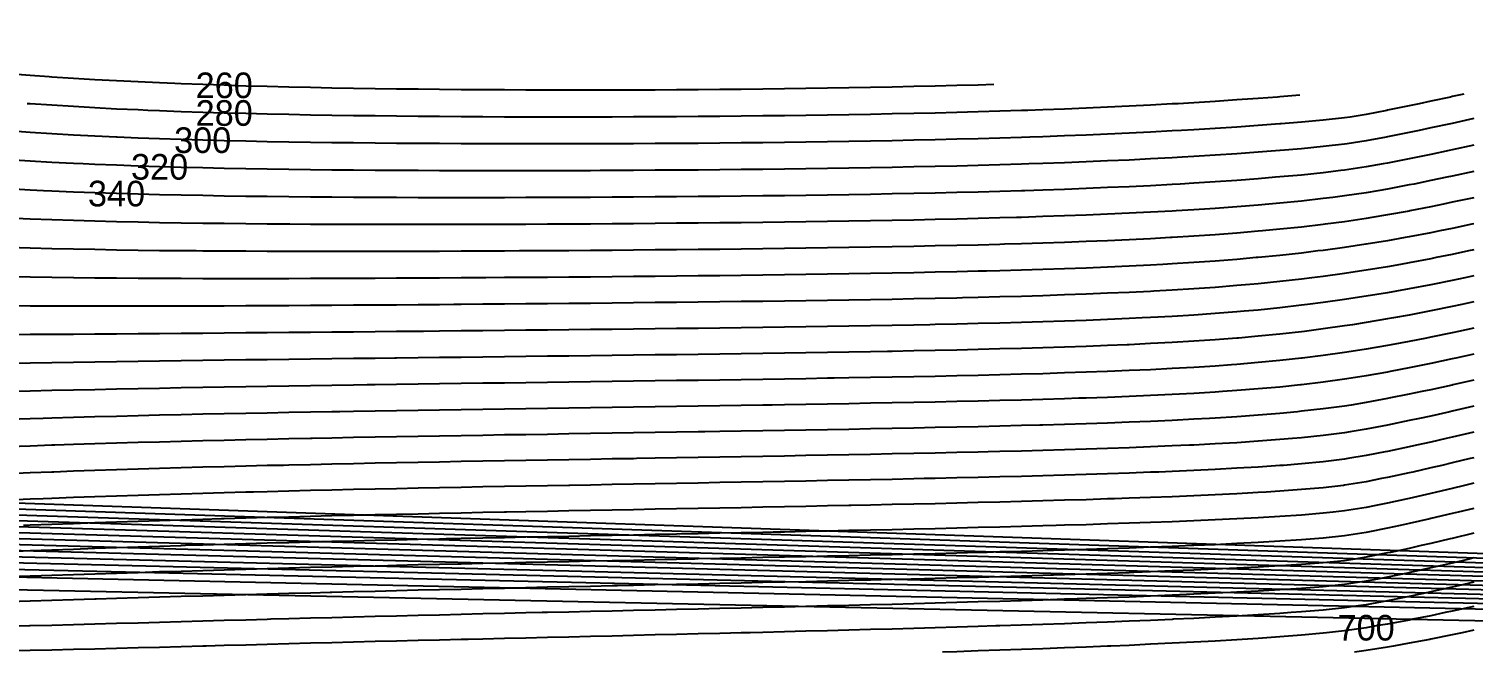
# Model space of a CAD drawing. Header units: metres. Extents: x 3386 to 5486, y 31 to 113.
# Drawn here: x 4724.9 to 4865.7, y 32.7 to 93.5 of the extents above; entities that cross this region are included whole.
import ezdxf
from ezdxf.enums import TextEntityAlignment as Align

# ---------------------------------------------------------------- set-up
doc = ezdxf.new("R2010")
doc.units = ezdxf.units.M
for name, color, linetype in [('Vs_260', 7, 'Continuous'), ('Vs_280', 7, 'Continuous'), ('Vs_300', 7, 'Continuous'), ('Vs_320', 7, 'Continuous'), ('Vs_340', 7, 'Continuous'), ('Vs_360', 7, 'Continuous'), ('Vs_380', 7, 'Continuous'), ('Vs_400', 7, 'Continuous'), ('Vs_420', 7, 'Continuous'), ('Vs_440', 7, 'Continuous'), ('Vs_460', 7, 'Continuous'), ('Vs_480', 7, 'Continuous'), ('Vs_500', 7, 'Continuous'), ('Vs_520', 7, 'Continuous'), ('Vs_540', 7, 'Continuous'), ('Vs_560', 7, 'Continuous'), ('Vs_580', 7, 'Continuous'), ('Vs_600', 7, 'Continuous'), ('Vs_620', 7, 'Continuous'), ('Vs_640', 7, 'Continuous'), ('Vs_660', 7, 'Continuous'), ('Vs_680', 7, 'Continuous'), ('Vs_700', 7, 'Continuous'), ('Vs_720', 7, 'Continuous'), ('Vs_740', 7, 'Continuous'), ('Vs_760', 7, 'Continuous'), ('Vs_780', 7, 'Continuous'), ('Vs_800', 7, 'Continuous'), ('Vs_820', 7, 'Continuous'), ('Vs_840', 7, 'Continuous'), ('Vs_860', 7, 'Continuous'), ('Vs_880', 7, 'Continuous'), ('Vs_900', 7, 'Continuous'), ('Vs_920', 7, 'Continuous'), ('Vs_940', 7, 'Continuous'), ('Vs_960', 7, 'Continuous')]:
    doc.layers.add(name, color=color, linetype=linetype)

msp = doc.modelspace()

# ---------------------------------------------------------------- linework, layer by layer
at = {"layer": 'Vs_260'}
msp.add_lwpolyline([(4818.95, 88.09), (4817.45, 88.04), (4815.35, 87.98), (4813.25, 87.93), (4811.15, 87.88), (4809.05, 87.83), (4806.94, 87.79), (4804.84, 87.75), (4802.74, 87.72), (4800.64, 87.69), (4798.54, 87.66), (4796.44, 87.64), (4794.34, 87.61), (4792.24, 87.59), (4790.14, 87.58), (4788.03, 87.56), (4785.93, 87.55), (4783.83, 87.55), (4781.73, 87.54), (4779.63, 87.54), (4777.53, 87.54), (4775.43, 87.54), (4773.33, 87.55), (4771.23, 87.56), (4769.12, 87.57), (4767.02, 87.58), (4764.92, 87.6), (4762.82, 87.62), (4760.72, 87.65), (4758.62, 87.67), (4756.52, 87.71), (4754.42, 87.74), (4752.32, 87.79), (4750.21, 87.83), (4748.11, 87.89), (4746.01, 87.94), (4743.91, 88.01), (4741.81, 88.08), (4739.71, 88.16), (4739.1, 88.18), (4737.61, 88.24), (4735.51, 88.34), (4733.41, 88.44), (4731.3, 88.55), (4729.2, 88.68), (4727.1, 88.82), (4726.83, 88.83), (4725, 88.96), (4722.9, 89.12)], dxfattribs=at)
at = {"layer": 'Vs_280'}
msp.add_lwpolyline([(4848.81, 87.06), (4846.87, 86.89), (4846.62, 86.87), (4844.76, 86.73), (4842.66, 86.58), (4840.56, 86.44), (4838.46, 86.31), (4836.93, 86.22), (4836.36, 86.19), (4834.26, 86.07), (4832.16, 85.97), (4830.06, 85.87), (4827.96, 85.78), (4825.85, 85.7), (4823.75, 85.62), (4822.29, 85.57), (4821.65, 85.55), (4819.55, 85.48), (4817.45, 85.42), (4815.35, 85.36), (4813.25, 85.31), (4811.15, 85.26), (4809.05, 85.22), (4806.94, 85.17), (4804.84, 85.14), (4802.74, 85.1), (4800.64, 85.07), (4798.54, 85.05), (4796.44, 85.02), (4794.34, 85), (4792.24, 84.98), (4790.14, 84.96), (4788.03, 84.95), (4785.93, 84.94), (4783.83, 84.93), (4781.73, 84.92), (4779.75, 84.91), (4779.63, 84.91), (4777.53, 84.91), (4775.43, 84.91), (4774.13, 84.91), (4773.33, 84.92), (4771.23, 84.92), (4769.12, 84.93), (4767.02, 84.94), (4764.92, 84.96), (4762.82, 84.97), (4760.72, 84.99), (4758.62, 85.02), (4756.52, 85.04), (4754.42, 85.08), (4752.32, 85.11), (4750.21, 85.15), (4748.11, 85.2), (4746.01, 85.25), (4743.91, 85.31), (4741.81, 85.37), (4739.71, 85.44), (4737.61, 85.52), (4736.45, 85.57), (4735.51, 85.61), (4733.41, 85.7), (4731.3, 85.81), (4729.2, 85.93), (4727.1, 86.06), (4725, 86.2), (4724.69, 86.22)], dxfattribs=at)
at = {"layer": 'Vs_300'}
msp.add_lwpolyline([(4864.8, 87.16), (4863.67, 86.91), (4863.51, 86.87), (4861.57, 86.46), (4860.45, 86.22), (4859.47, 86.01), (4857.37, 85.58), (4857.3, 85.57), (4855.27, 85.17), (4853.7, 84.91), (4853.17, 84.83), (4851.07, 84.61), (4848.97, 84.42), (4847, 84.26), (4846.87, 84.25), (4844.76, 84.09), (4842.66, 83.94), (4840.56, 83.81), (4838.46, 83.68), (4837.27, 83.61), (4836.36, 83.56), (4834.26, 83.44), (4832.16, 83.34), (4830.06, 83.24), (4827.96, 83.16), (4825.85, 83.07), (4823.75, 83), (4822.48, 82.95), (4821.65, 82.93), (4819.55, 82.86), (4817.45, 82.8), (4815.35, 82.75), (4813.25, 82.7), (4811.15, 82.65), (4809.05, 82.61), (4806.94, 82.57), (4804.84, 82.53), (4802.74, 82.5), (4800.64, 82.46), (4798.54, 82.44), (4796.44, 82.41), (4794.34, 82.39), (4792.24, 82.37), (4790.14, 82.35), (4788.03, 82.34), (4785.93, 82.32), (4783.83, 82.31), (4781.73, 82.3), (4781.3, 82.3), (4779.63, 82.3), (4777.53, 82.29), (4775.43, 82.29), (4773.33, 82.29), (4771.23, 82.29), (4769.12, 82.3), (4767.97, 82.3), (4767.02, 82.3), (4764.92, 82.32), (4762.82, 82.33), (4760.72, 82.34), (4758.62, 82.36), (4756.52, 82.39), (4754.42, 82.41), (4752.32, 82.44), (4750.21, 82.48), (4748.11, 82.51), (4746.01, 82.56), (4743.91, 82.61), (4741.81, 82.66), (4739.71, 82.72), (4737.61, 82.79), (4735.51, 82.87), (4733.48, 82.95), (4733.41, 82.96), (4731.3, 83.05), (4729.2, 83.16), (4727.1, 83.28), (4725, 83.41), (4722.9, 83.56)], dxfattribs=at)
at = {"layer": 'Vs_320'}
msp.add_lwpolyline([(4865.78, 84.76), (4863.67, 84.3), (4863.5, 84.26), (4861.57, 83.85), (4860.45, 83.61), (4859.47, 83.4), (4857.37, 82.98), (4857.24, 82.95), (4855.27, 82.59), (4853.43, 82.3), (4853.17, 82.26), (4851.07, 82.03), (4848.97, 81.83), (4846.89, 81.65), (4846.87, 81.65), (4844.76, 81.48), (4842.66, 81.33), (4840.56, 81.19), (4838.46, 81.06), (4837.33, 80.99), (4836.36, 80.94), (4834.26, 80.83), (4832.16, 80.72), (4830.06, 80.63), (4827.96, 80.54), (4825.85, 80.46), (4823.75, 80.39), (4822.39, 80.34), (4821.65, 80.32), (4819.55, 80.25), (4817.45, 80.2), (4815.35, 80.14), (4813.25, 80.09), (4811.15, 80.05), (4809.05, 80), (4806.94, 79.96), (4804.84, 79.93), (4802.74, 79.89), (4800.64, 79.86), (4798.54, 79.84), (4796.44, 79.81), (4794.34, 79.79), (4792.24, 79.77), (4790.14, 79.75), (4788.03, 79.73), (4785.93, 79.72), (4783.83, 79.7), (4781.73, 79.69), (4780.56, 79.69), (4779.63, 79.68), (4777.53, 79.68), (4775.43, 79.67), (4773.33, 79.67), (4771.23, 79.67), (4769.12, 79.67), (4767.02, 79.67), (4764.92, 79.68), (4762.83, 79.69), (4762.82, 79.69), (4760.72, 79.7), (4758.62, 79.71), (4756.52, 79.73), (4754.42, 79.75), (4752.32, 79.77), (4750.21, 79.8), (4748.11, 79.83), (4746.01, 79.87), (4743.91, 79.91), (4741.81, 79.95), (4739.71, 80.01), (4737.61, 80.06), (4735.51, 80.13), (4733.41, 80.21), (4731.3, 80.29), (4730.15, 80.34), (4729.2, 80.38), (4727.1, 80.49), (4725, 80.61), (4722.9, 80.74)], dxfattribs=at)
at = {"layer": 'Vs_340'}
msp.add_lwpolyline([(4865.78, 82.18), (4863.67, 81.71), (4863.37, 81.65), (4861.57, 81.26), (4860.27, 80.99), (4859.47, 80.83), (4857.37, 80.42), (4856.92, 80.34), (4855.27, 80.05), (4853.17, 79.73), (4852.79, 79.69), (4851.07, 79.48), (4848.97, 79.26), (4846.87, 79.07), (4846.42, 79.04), (4844.76, 78.9), (4842.66, 78.74), (4840.56, 78.59), (4838.46, 78.46), (4837.14, 78.38), (4836.36, 78.34), (4834.26, 78.22), (4832.16, 78.12), (4830.06, 78.03), (4827.96, 77.94), (4825.85, 77.86), (4823.75, 77.79), (4821.98, 77.73), (4821.65, 77.72), (4819.55, 77.66), (4817.45, 77.6), (4815.35, 77.55), (4813.25, 77.5), (4811.15, 77.45), (4809.05, 77.41), (4806.94, 77.37), (4804.84, 77.34), (4802.74, 77.3), (4800.64, 77.27), (4798.54, 77.24), (4796.44, 77.22), (4794.34, 77.19), (4792.24, 77.17), (4790.14, 77.15), (4788.03, 77.13), (4785.93, 77.12), (4783.83, 77.1), (4781.73, 77.09), (4779.63, 77.08), (4778.63, 77.08), (4777.53, 77.07), (4775.43, 77.06), (4773.33, 77.06), (4771.23, 77.05), (4769.12, 77.05), (4767.02, 77.05), (4764.92, 77.05), (4762.82, 77.05), (4760.72, 77.06), (4758.62, 77.07), (4757.31, 77.08), (4756.52, 77.08), (4754.42, 77.09), (4752.32, 77.11), (4750.21, 77.13), (4748.11, 77.15), (4746.01, 77.18), (4743.91, 77.21), (4741.81, 77.25), (4739.71, 77.29), (4737.61, 77.33), (4735.51, 77.39), (4733.41, 77.45), (4731.3, 77.52), (4729.2, 77.6), (4727.1, 77.69), (4726.3, 77.73), (4725, 77.79), (4722.9, 77.91)], dxfattribs=at)
at = {"layer": 'Vs_360'}
msp.add_lwpolyline([(4865.78, 79.61), (4863.67, 79.15), (4863.14, 79.04), (4861.57, 78.71), (4859.96, 78.38), (4859.47, 78.29), (4857.37, 77.89), (4856.41, 77.73), (4855.27, 77.53), (4853.17, 77.22), (4852.01, 77.08), (4851.07, 76.96), (4848.97, 76.72), (4846.87, 76.52), (4845.8, 76.42), (4844.76, 76.33), (4842.66, 76.16), (4840.56, 76.01), (4838.46, 75.87), (4836.74, 75.77), (4836.36, 75.75), (4834.26, 75.63), (4832.16, 75.53), (4830.06, 75.43), (4827.96, 75.35), (4825.85, 75.27), (4823.75, 75.2), (4821.65, 75.13), (4821.19, 75.12), (4819.55, 75.07), (4817.45, 75.01), (4815.35, 74.96), (4813.25, 74.91), (4811.15, 74.87), (4809.05, 74.83), (4806.94, 74.79), (4804.84, 74.75), (4802.74, 74.72), (4800.64, 74.69), (4798.54, 74.66), (4796.44, 74.63), (4794.34, 74.61), (4792.24, 74.59), (4790.14, 74.57), (4788.03, 74.55), (4785.93, 74.53), (4783.83, 74.51), (4781.73, 74.5), (4779.63, 74.48), (4777.53, 74.47), (4775.9, 74.46), (4775.43, 74.46), (4773.33, 74.45), (4771.23, 74.44), (4769.12, 74.44), (4767.02, 74.43), (4764.92, 74.43), (4762.82, 74.43), (4760.72, 74.43), (4758.62, 74.43), (4756.52, 74.44), (4754.42, 74.44), (4752.32, 74.45), (4750.31, 74.46), (4750.21, 74.46), (4748.11, 74.48), (4746.01, 74.5), (4743.91, 74.52), (4741.81, 74.54), (4739.71, 74.57), (4737.61, 74.61), (4735.51, 74.65), (4733.41, 74.69), (4731.3, 74.75), (4729.2, 74.81), (4727.1, 74.88), (4725, 74.96), (4722.9, 75.06)], dxfattribs=at)
at = {"layer": 'Vs_380'}
msp.add_lwpolyline([(4865.78, 77.05), (4863.67, 76.6), (4862.83, 76.42), (4861.57, 76.16), (4859.55, 75.77), (4859.47, 75.75), (4857.37, 75.37), (4855.83, 75.12), (4855.27, 75.02), (4853.17, 74.71), (4851.28, 74.46), (4851.07, 74.43), (4848.97, 74.19), (4846.87, 73.97), (4845.17, 73.81), (4844.76, 73.77), (4842.66, 73.59), (4840.56, 73.44), (4838.46, 73.29), (4836.36, 73.17), (4836.18, 73.16), (4834.26, 73.05), (4832.16, 72.95), (4830.06, 72.85), (4827.96, 72.77), (4825.85, 72.69), (4823.75, 72.62), (4821.65, 72.55), (4819.99, 72.5), (4819.55, 72.49), (4817.45, 72.43), (4815.35, 72.38), (4813.25, 72.34), (4811.15, 72.29), (4809.05, 72.25), (4806.94, 72.21), (4804.84, 72.18), (4802.74, 72.15), (4800.64, 72.11), (4798.54, 72.09), (4796.44, 72.06), (4794.34, 72.03), (4792.24, 72.01), (4790.14, 71.99), (4788.03, 71.96), (4785.93, 71.95), (4783.83, 71.93), (4781.73, 71.91), (4779.63, 71.89), (4777.53, 71.88), (4775.43, 71.87), (4773.33, 71.85), (4772.71, 71.85), (4771.23, 71.84), (4769.12, 71.83), (4767.02, 71.82), (4764.92, 71.81), (4762.82, 71.81), (4760.72, 71.8), (4758.62, 71.8), (4756.52, 71.8), (4754.42, 71.8), (4752.32, 71.8), (4750.21, 71.8), (4748.11, 71.81), (4746.01, 71.82), (4743.91, 71.83), (4741.81, 71.84), (4741.18, 71.85), (4739.71, 71.86), (4737.61, 71.88), (4735.51, 71.91), (4733.41, 71.94), (4731.3, 71.98), (4729.2, 72.02), (4727.1, 72.07), (4725, 72.13), (4722.9, 72.2)], dxfattribs=at)
at = {"layer": 'Vs_400'}
msp.add_lwpolyline([(4865.78, 74.5), (4865.58, 74.46), (4863.67, 74.05), (4862.47, 73.81), (4861.57, 73.63), (4859.47, 73.22), (4859.09, 73.16), (4857.37, 72.85), (4855.27, 72.51), (4855.24, 72.5), (4853.17, 72.2), (4851.07, 71.91), (4850.57, 71.85), (4848.97, 71.65), (4846.87, 71.42), (4844.76, 71.21), (4844.55, 71.2), (4842.66, 71.03), (4840.56, 70.87), (4838.46, 70.72), (4836.36, 70.59), (4835.44, 70.54), (4834.26, 70.48), (4832.16, 70.37), (4830.06, 70.28), (4827.96, 70.19), (4825.85, 70.12), (4823.75, 70.05), (4821.65, 69.98), (4819.55, 69.92), (4818.26, 69.89), (4817.45, 69.87), (4815.35, 69.82), (4813.25, 69.77), (4811.15, 69.73), (4809.05, 69.69), (4806.94, 69.65), (4804.84, 69.61), (4802.74, 69.58), (4800.64, 69.55), (4798.54, 69.52), (4796.44, 69.49), (4794.34, 69.47), (4792.24, 69.44), (4790.14, 69.42), (4788.03, 69.39), (4785.93, 69.37), (4783.83, 69.35), (4781.73, 69.33), (4779.63, 69.31), (4777.53, 69.3), (4775.43, 69.28), (4773.33, 69.26), (4771.23, 69.25), (4769.44, 69.24), (4769.12, 69.23), (4767.02, 69.22), (4764.92, 69.21), (4762.82, 69.2), (4760.72, 69.19), (4758.62, 69.18), (4756.52, 69.17), (4754.42, 69.16), (4752.32, 69.16), (4750.21, 69.15), (4748.11, 69.15), (4746.01, 69.15), (4743.91, 69.15), (4741.81, 69.15), (4739.71, 69.16), (4737.61, 69.17), (4735.51, 69.18), (4733.41, 69.19), (4731.3, 69.21), (4729.23, 69.24), (4729.2, 69.24), (4727.1, 69.27), (4725, 69.3), (4722.9, 69.34)], dxfattribs=at)
at = {"layer": 'Vs_420'}
msp.add_lwpolyline([(4865.78, 71.96), (4865.25, 71.85), (4863.67, 71.51), (4862.1, 71.2), (4861.57, 71.09), (4859.47, 70.69), (4858.63, 70.54), (4857.37, 70.32), (4855.27, 69.98), (4854.64, 69.89), (4853.17, 69.67), (4851.07, 69.37), (4849.98, 69.24), (4848.97, 69.11), (4846.87, 68.87), (4844.76, 68.66), (4843.93, 68.58), (4842.66, 68.47), (4840.56, 68.3), (4838.46, 68.16), (4836.36, 68.03), (4834.56, 67.93), (4834.26, 67.91), (4832.16, 67.81), (4830.06, 67.72), (4827.96, 67.63), (4825.85, 67.56), (4823.75, 67.49), (4821.65, 67.42), (4819.55, 67.37), (4817.45, 67.31), (4815.9, 67.28), (4815.35, 67.26), (4813.25, 67.22), (4811.15, 67.17), (4809.05, 67.13), (4806.94, 67.1), (4804.84, 67.06), (4802.74, 67.03), (4800.64, 66.99), (4798.54, 66.96), (4796.44, 66.93), (4794.34, 66.91), (4792.24, 66.88), (4790.14, 66.86), (4788.03, 66.83), (4785.93, 66.81), (4783.83, 66.78), (4781.73, 66.76), (4779.63, 66.74), (4777.53, 66.72), (4775.43, 66.7), (4773.33, 66.68), (4771.23, 66.66), (4769.12, 66.65), (4767.02, 66.63), (4766.3, 66.62), (4764.92, 66.61), (4762.82, 66.6), (4760.72, 66.58), (4758.62, 66.57), (4756.52, 66.55), (4754.42, 66.54), (4752.32, 66.53), (4750.21, 66.51), (4748.11, 66.5), (4746.01, 66.49), (4743.91, 66.48), (4741.81, 66.48), (4739.71, 66.47), (4737.61, 66.46), (4735.51, 66.46), (4733.41, 66.46), (4731.3, 66.46), (4729.2, 66.46), (4727.1, 66.47), (4725, 66.48), (4722.9, 66.5)], dxfattribs=at)
at = {"layer": 'Vs_440'}
msp.add_lwpolyline([(4865.78, 69.42), (4864.91, 69.24), (4863.67, 68.97), (4861.74, 68.58), (4861.57, 68.55), (4859.47, 68.15), (4858.22, 67.93), (4857.37, 67.78), (4855.27, 67.44), (4854.19, 67.28), (4853.17, 67.12), (4851.07, 66.82), (4849.55, 66.62), (4848.97, 66.55), (4846.87, 66.31), (4844.76, 66.09), (4843.37, 65.97), (4842.66, 65.91), (4840.56, 65.74), (4838.46, 65.6), (4836.36, 65.47), (4834.26, 65.36), (4833.42, 65.32), (4832.16, 65.26), (4830.06, 65.16), (4827.96, 65.08), (4825.85, 65.01), (4823.75, 64.94), (4821.65, 64.88), (4819.55, 64.82), (4817.45, 64.77), (4815.35, 64.72), (4813.25, 64.67), (4812.73, 64.66), (4811.15, 64.63), (4809.05, 64.59), (4806.94, 64.55), (4804.84, 64.52), (4802.74, 64.48), (4800.64, 64.45), (4798.54, 64.42), (4796.44, 64.39), (4794.34, 64.36), (4792.24, 64.33), (4790.14, 64.3), (4788.03, 64.28), (4785.93, 64.25), (4783.83, 64.23), (4781.73, 64.2), (4779.63, 64.18), (4777.53, 64.16), (4775.43, 64.13), (4773.33, 64.11), (4771.23, 64.09), (4769.12, 64.07), (4767.02, 64.05), (4764.92, 64.03), (4763.35, 64.01), (4762.82, 64), (4760.72, 63.98), (4758.62, 63.96), (4756.52, 63.94), (4754.42, 63.92), (4752.32, 63.9), (4750.21, 63.89), (4748.11, 63.87), (4746.01, 63.85), (4743.91, 63.83), (4741.81, 63.81), (4739.71, 63.79), (4737.61, 63.78), (4735.51, 63.76), (4733.41, 63.74), (4731.3, 63.73), (4729.2, 63.71), (4727.1, 63.7), (4725, 63.69), (4722.9, 63.68)], dxfattribs=at)
at = {"layer": 'Vs_460'}
msp.add_lwpolyline([(4865.78, 66.88), (4864.59, 66.62), (4863.67, 66.43), (4861.57, 66), (4861.43, 65.97), (4859.47, 65.59), (4857.93, 65.32), (4857.37, 65.22), (4855.27, 64.87), (4853.93, 64.66), (4853.17, 64.55), (4851.07, 64.24), (4849.25, 64.01), (4848.97, 63.97), (4846.87, 63.73), (4844.76, 63.53), (4842.81, 63.36), (4842.66, 63.34), (4840.56, 63.18), (4838.46, 63.04), (4836.36, 62.92), (4834.26, 62.81), (4832.16, 62.71), (4831.98, 62.7), (4830.06, 62.62), (4827.96, 62.54), (4825.85, 62.47), (4823.75, 62.4), (4821.65, 62.34), (4819.55, 62.29), (4817.45, 62.24), (4815.35, 62.19), (4813.25, 62.14), (4811.15, 62.1), (4809.05, 62.06), (4808.59, 62.05), (4806.94, 62.02), (4804.84, 61.98), (4802.74, 61.95), (4800.64, 61.91), (4798.54, 61.88), (4796.44, 61.85), (4794.34, 61.82), (4792.24, 61.79), (4790.14, 61.76), (4788.03, 61.73), (4785.93, 61.71), (4783.83, 61.68), (4781.73, 61.65), (4779.63, 61.63), (4777.53, 61.6), (4775.43, 61.58), (4773.33, 61.55), (4771.23, 61.52), (4769.12, 61.5), (4767.02, 61.47), (4764.92, 61.45), (4762.82, 61.42), (4760.72, 61.4), (4760.56, 61.4), (4758.62, 61.37), (4756.52, 61.35), (4754.42, 61.32), (4752.32, 61.3), (4750.21, 61.27), (4748.11, 61.24), (4746.01, 61.22), (4743.91, 61.19), (4741.81, 61.16), (4739.71, 61.13), (4737.61, 61.1), (4735.51, 61.07), (4733.41, 61.04), (4731.3, 61.01), (4729.2, 60.98), (4727.1, 60.95), (4725, 60.92), (4722.9, 60.88)], dxfattribs=at)
at = {"layer": 'Vs_480'}
msp.add_lwpolyline([(4865.78, 64.33), (4864.29, 64.01), (4863.67, 63.88), (4861.57, 63.44), (4861.16, 63.36), (4859.47, 63.02), (4857.73, 62.7), (4857.37, 62.64), (4855.27, 62.28), (4853.82, 62.05), (4853.17, 61.95), (4851.07, 61.65), (4849.05, 61.4), (4848.97, 61.39), (4846.87, 61.16), (4844.76, 60.96), (4842.66, 60.78), (4842.13, 60.74), (4840.56, 60.63), (4838.46, 60.5), (4836.36, 60.38), (4834.26, 60.27), (4832.16, 60.18), (4830.06, 60.09), (4830.01, 60.09), (4827.96, 60.02), (4825.85, 59.95), (4823.75, 59.88), (4821.65, 59.82), (4819.55, 59.77), (4817.45, 59.72), (4815.35, 59.67), (4813.25, 59.62), (4811.15, 59.58), (4809.05, 59.54), (4806.94, 59.5), (4804.84, 59.46), (4803.41, 59.44), (4802.74, 59.43), (4800.64, 59.39), (4798.54, 59.36), (4796.44, 59.32), (4794.34, 59.29), (4792.24, 59.26), (4790.14, 59.23), (4788.03, 59.2), (4785.93, 59.17), (4783.83, 59.14), (4781.73, 59.11), (4779.63, 59.09), (4777.53, 59.06), (4775.43, 59.03), (4773.33, 59), (4771.23, 58.97), (4769.12, 58.94), (4767.02, 58.91), (4764.92, 58.88), (4762.82, 58.85), (4760.72, 58.83), (4758.62, 58.8), (4757.86, 58.78), (4756.52, 58.76), (4754.42, 58.73), (4752.32, 58.7), (4750.21, 58.67), (4748.11, 58.64), (4746.01, 58.6), (4743.91, 58.57), (4741.81, 58.53), (4739.71, 58.49), (4737.61, 58.45), (4735.51, 58.41), (4733.41, 58.37), (4731.3, 58.32), (4729.2, 58.28), (4727.1, 58.23), (4725, 58.18), (4723.11, 58.13)], dxfattribs=at)
at = {"layer": 'Vs_500'}
msp.add_lwpolyline([(4865.78, 61.79), (4864.01, 61.4), (4863.67, 61.32), (4861.57, 60.87), (4860.93, 60.74), (4859.47, 60.45), (4857.61, 60.09), (4857.37, 60.04), (4855.27, 59.67), (4853.81, 59.44), (4853.17, 59.33), (4851.07, 59.05), (4848.97, 58.79), (4848.86, 58.78), (4846.87, 58.58), (4844.76, 58.39), (4842.66, 58.23), (4841.26, 58.13), (4840.56, 58.08), (4838.46, 57.96), (4836.36, 57.85), (4834.26, 57.75), (4832.16, 57.66), (4830.06, 57.57), (4827.96, 57.5), (4827.24, 57.48), (4825.85, 57.43), (4823.75, 57.37), (4821.65, 57.31), (4819.55, 57.26), (4817.45, 57.21), (4815.35, 57.16), (4813.25, 57.11), (4811.15, 57.07), (4809.05, 57.03), (4806.94, 56.99), (4804.84, 56.95), (4802.74, 56.91), (4800.64, 56.88), (4798.54, 56.84), (4797.36, 56.82), (4796.44, 56.81), (4794.34, 56.78), (4792.24, 56.74), (4790.14, 56.71), (4788.03, 56.68), (4785.93, 56.65), (4783.83, 56.62), (4781.73, 56.58), (4779.63, 56.55), (4777.53, 56.52), (4775.43, 56.49), (4773.33, 56.46), (4771.23, 56.43), (4769.12, 56.4), (4767.02, 56.36), (4764.92, 56.33), (4762.82, 56.3), (4760.72, 56.26), (4758.62, 56.23), (4756.52, 56.19), (4755.18, 56.17), (4754.42, 56.16), (4752.32, 56.12), (4750.21, 56.08), (4748.11, 56.04), (4746.01, 56), (4743.91, 55.96), (4741.81, 55.92), (4739.71, 55.87), (4737.61, 55.82), (4735.51, 55.77), (4733.41, 55.72), (4731.3, 55.66), (4729.2, 55.6), (4727.1, 55.54), (4726.26, 55.52), (4725, 55.48), (4722.9, 55.41)], dxfattribs=at)
at = {"layer": 'Vs_520'}
msp.add_lwpolyline([(4865.78, 59.25), (4863.73, 58.78), (4863.67, 58.77), (4861.57, 58.31), (4860.72, 58.13), (4859.47, 57.87), (4857.5, 57.48), (4857.37, 57.45), (4855.27, 57.06), (4853.8, 56.82), (4853.17, 56.72), (4851.07, 56.44), (4848.97, 56.21), (4848.59, 56.17), (4846.87, 56.01), (4844.76, 55.83), (4842.66, 55.68), (4840.56, 55.55), (4840, 55.52), (4838.46, 55.43), (4836.36, 55.33), (4834.26, 55.23), (4832.16, 55.15), (4830.06, 55.07), (4827.96, 55), (4825.85, 54.93), (4823.75, 54.87), (4823.46, 54.86), (4821.65, 54.82), (4819.55, 54.76), (4817.45, 54.71), (4815.35, 54.66), (4813.25, 54.62), (4811.15, 54.57), (4809.05, 54.53), (4806.94, 54.49), (4804.84, 54.45), (4802.74, 54.41), (4800.64, 54.38), (4798.54, 54.34), (4796.44, 54.3), (4794.34, 54.27), (4792.24, 54.23), (4790.79, 54.21), (4790.14, 54.2), (4788.03, 54.17), (4785.93, 54.13), (4783.83, 54.1), (4781.73, 54.07), (4779.63, 54.03), (4777.53, 54), (4775.43, 53.96), (4773.33, 53.93), (4771.23, 53.9), (4769.12, 53.86), (4767.02, 53.83), (4764.92, 53.79), (4762.82, 53.75), (4760.72, 53.71), (4758.62, 53.68), (4756.52, 53.64), (4754.42, 53.6), (4752.48, 53.56), (4752.32, 53.55), (4750.21, 53.51), (4748.11, 53.47), (4746.01, 53.42), (4743.91, 53.37), (4741.81, 53.32), (4739.71, 53.27), (4737.61, 53.21), (4735.51, 53.16), (4733.41, 53.1), (4731.3, 53.03), (4729.2, 52.97), (4727.38, 52.9), (4727.1, 52.9), (4725, 52.82), (4722.9, 52.74)], dxfattribs=at)
at = {"layer": 'Vs_540'}
msp.add_lwpolyline([(4865.78, 56.71), (4863.67, 56.23), (4863.43, 56.17), (4861.57, 55.75), (4860.49, 55.52), (4859.47, 55.3), (4857.37, 54.87), (4857.37, 54.86), (4855.27, 54.47), (4853.71, 54.21), (4853.17, 54.12), (4851.07, 53.85), (4848.97, 53.63), (4848.09, 53.56), (4846.87, 53.45), (4844.76, 53.29), (4842.66, 53.15), (4840.56, 53.03), (4838.46, 52.92), (4838.05, 52.9), (4836.36, 52.83), (4834.26, 52.74), (4832.16, 52.66), (4830.06, 52.58), (4827.96, 52.51), (4825.85, 52.45), (4823.75, 52.39), (4821.65, 52.33), (4819.55, 52.28), (4818.41, 52.25), (4817.45, 52.23), (4815.35, 52.18), (4813.25, 52.13), (4811.15, 52.09), (4809.05, 52.05), (4806.94, 52), (4804.84, 51.96), (4802.74, 51.92), (4800.64, 51.89), (4798.54, 51.85), (4796.44, 51.81), (4794.34, 51.77), (4792.24, 51.74), (4790.14, 51.7), (4788.03, 51.66), (4785.93, 51.63), (4784.11, 51.6), (4783.83, 51.59), (4781.73, 51.56), (4779.63, 51.52), (4777.53, 51.49), (4775.43, 51.45), (4773.33, 51.41), (4771.23, 51.38), (4769.12, 51.34), (4767.02, 51.3), (4764.92, 51.26), (4762.82, 51.22), (4760.72, 51.18), (4758.62, 51.14), (4756.52, 51.09), (4754.42, 51.05), (4752.32, 51), (4750.21, 50.96), (4749.69, 50.94), (4748.11, 50.91), (4746.01, 50.86), (4743.91, 50.8), (4741.81, 50.75), (4739.71, 50.69), (4737.61, 50.63), (4735.51, 50.57), (4733.41, 50.5), (4731.3, 50.43), (4729.2, 50.36), (4727.3, 50.29), (4727.1, 50.28), (4725, 50.2), (4722.9, 50.12)], dxfattribs=at)
at = {"layer": 'Vs_560'}
msp.add_lwpolyline([(4865.78, 54.19), (4863.67, 53.69), (4863.08, 53.56), (4861.57, 53.21), (4860.2, 52.9), (4859.47, 52.74), (4857.37, 52.3), (4857.13, 52.25), (4855.27, 51.89), (4853.49, 51.6), (4853.17, 51.55), (4851.07, 51.29), (4848.97, 51.09), (4847.21, 50.94), (4846.87, 50.92), (4844.76, 50.77), (4842.66, 50.65), (4840.56, 50.54), (4838.46, 50.43), (4836.36, 50.34), (4835.06, 50.29), (4834.26, 50.26), (4832.16, 50.18), (4830.06, 50.11), (4827.96, 50.04), (4825.85, 49.98), (4823.75, 49.92), (4821.65, 49.86), (4819.55, 49.81), (4817.45, 49.76), (4815.35, 49.71), (4813.25, 49.66), (4812.16, 49.64), (4811.15, 49.62), (4809.05, 49.57), (4806.94, 49.53), (4804.84, 49.49), (4802.74, 49.45), (4800.64, 49.41), (4798.54, 49.37), (4796.44, 49.33), (4794.34, 49.29), (4792.24, 49.25), (4790.14, 49.21), (4788.03, 49.17), (4785.93, 49.14), (4783.83, 49.1), (4781.73, 49.06), (4779.63, 49.02), (4777.62, 48.98), (4777.53, 48.98), (4775.43, 48.94), (4773.33, 48.91), (4771.23, 48.87), (4769.12, 48.83), (4767.02, 48.78), (4764.92, 48.74), (4762.82, 48.7), (4760.72, 48.66), (4758.62, 48.61), (4756.52, 48.57), (4754.42, 48.52), (4752.32, 48.47), (4750.21, 48.42), (4748.11, 48.37), (4746.76, 48.33), (4746.01, 48.31), (4743.91, 48.26), (4741.81, 48.2), (4739.71, 48.14), (4737.61, 48.07), (4735.51, 48.01), (4733.41, 47.94), (4731.3, 47.87), (4729.2, 47.79), (4727.1, 47.71), (4726.27, 47.68), (4725, 47.63), (4722.9, 47.54)], dxfattribs=at)
at = {"layer": 'Vs_580'}
msp.add_lwpolyline([(4865.78, 51.68), (4865.41, 51.6), (4863.67, 51.18), (4862.67, 50.94), (4861.57, 50.69), (4859.82, 50.29), (4859.47, 50.21), (4857.37, 49.76), (4856.76, 49.64), (4855.27, 49.34), (4853.17, 49), (4853.06, 48.98), (4851.07, 48.76), (4848.97, 48.57), (4846.87, 48.42), (4845.54, 48.33), (4844.76, 48.28), (4842.66, 48.17), (4840.56, 48.06), (4838.46, 47.97), (4836.36, 47.88), (4834.26, 47.8), (4832.16, 47.73), (4830.73, 47.68), (4830.06, 47.66), (4827.96, 47.59), (4825.85, 47.53), (4823.75, 47.47), (4821.65, 47.41), (4819.55, 47.35), (4817.45, 47.3), (4815.35, 47.25), (4813.25, 47.2), (4811.15, 47.16), (4809.05, 47.11), (4806.94, 47.06), (4805.04, 47.03), (4804.84, 47.02), (4802.74, 46.98), (4800.64, 46.94), (4798.54, 46.89), (4796.44, 46.85), (4794.34, 46.81), (4792.24, 46.77), (4790.14, 46.73), (4788.03, 46.69), (4785.93, 46.65), (4783.83, 46.61), (4781.73, 46.57), (4779.63, 46.53), (4777.53, 46.49), (4775.43, 46.45), (4773.33, 46.41), (4771.44, 46.37), (4771.23, 46.37), (4769.12, 46.33), (4767.02, 46.28), (4764.92, 46.24), (4762.82, 46.19), (4760.72, 46.15), (4758.62, 46.1), (4756.52, 46.05), (4754.42, 46), (4752.32, 45.95), (4750.21, 45.9), (4748.11, 45.84), (4746.01, 45.79), (4743.91, 45.73), (4743.61, 45.72), (4741.81, 45.67), (4739.71, 45.6), (4737.61, 45.54), (4735.51, 45.47), (4733.41, 45.4), (4731.3, 45.33), (4729.2, 45.25), (4727.1, 45.17), (4725, 45.09), (4724.32, 45.07)], dxfattribs=at)
at = {"layer": 'Vs_600'}
msp.add_lwpolyline([(4865.78, 49.2), (4864.88, 48.98), (4863.67, 48.69), (4862.15, 48.33), (4861.57, 48.2), (4859.47, 47.72), (4859.3, 47.68), (4857.37, 47.26), (4856.21, 47.03), (4855.27, 46.84), (4853.17, 46.49), (4852.05, 46.37), (4851.07, 46.27), (4848.97, 46.09), (4846.87, 45.95), (4844.76, 45.83), (4842.67, 45.72), (4842.66, 45.72), (4840.56, 45.62), (4838.46, 45.53), (4836.36, 45.44), (4834.26, 45.36), (4832.16, 45.29), (4830.06, 45.22), (4827.96, 45.15), (4825.85, 45.09), (4825.05, 45.07), (4823.75, 45.03), (4821.65, 44.97), (4819.55, 44.91), (4817.45, 44.86), (4815.35, 44.81), (4813.25, 44.76), (4811.15, 44.71), (4809.05, 44.66), (4806.94, 44.61), (4804.84, 44.57), (4802.74, 44.52), (4800.64, 44.48), (4798.54, 44.43), (4797.46, 44.41), (4796.44, 44.39), (4794.34, 44.35), (4792.24, 44.31), (4790.14, 44.26), (4788.03, 44.22), (4785.93, 44.18), (4783.83, 44.14), (4781.73, 44.1), (4779.63, 44.05), (4777.53, 44.01), (4775.43, 43.97), (4773.33, 43.93), (4771.23, 43.88), (4769.12, 43.84), (4767.02, 43.79), (4765.56, 43.76), (4764.92, 43.74), (4762.82, 43.7), (4760.72, 43.65), (4758.62, 43.6), (4756.52, 43.55), (4754.42, 43.5), (4752.32, 43.45), (4750.21, 43.39), (4748.11, 43.34), (4746.01, 43.28), (4743.91, 43.22), (4741.81, 43.16), (4740.14, 43.11), (4739.71, 43.09), (4737.61, 43.03), (4735.51, 42.96), (4733.41, 42.89), (4731.3, 42.82), (4729.2, 42.74), (4727.1, 42.67), (4725, 42.59), (4722.9, 42.51)], dxfattribs=at)
at = {"layer": 'Vs_620'}
msp.add_lwpolyline([(4865.78, 46.74), (4864.24, 46.37), (4863.67, 46.23), (4861.57, 45.74), (4861.49, 45.72), (4859.47, 45.26), (4858.59, 45.07), (4857.37, 44.8), (4855.43, 44.41), (4855.27, 44.38), (4853.17, 44.05), (4851.07, 43.82), (4850.23, 43.76), (4848.97, 43.66), (4846.87, 43.53), (4844.76, 43.41), (4842.66, 43.3), (4840.56, 43.2), (4838.46, 43.11), (4838.27, 43.11), (4836.36, 43.03), (4834.26, 42.95), (4832.16, 42.87), (4830.06, 42.8), (4827.96, 42.73), (4825.85, 42.67), (4823.75, 42.6), (4821.65, 42.54), (4819.55, 42.49), (4818.32, 42.45), (4817.45, 42.43), (4815.35, 42.37), (4813.25, 42.32), (4811.15, 42.27), (4809.05, 42.22), (4806.94, 42.17), (4804.84, 42.12), (4802.74, 42.08), (4800.64, 42.03), (4798.54, 41.98), (4796.44, 41.94), (4794.34, 41.89), (4792.24, 41.85), (4790.14, 41.81), (4789.8, 41.8), (4788.03, 41.76), (4785.93, 41.72), (4783.83, 41.67), (4781.73, 41.63), (4779.63, 41.59), (4777.53, 41.54), (4775.43, 41.5), (4773.33, 41.45), (4771.23, 41.41), (4769.12, 41.36), (4767.02, 41.31), (4764.92, 41.26), (4762.82, 41.22), (4760.72, 41.17), (4759.88, 41.15), (4758.62, 41.12), (4756.52, 41.06), (4754.42, 41.01), (4752.32, 40.96), (4750.21, 40.9), (4748.11, 40.84), (4746.01, 40.79), (4743.91, 40.73), (4741.81, 40.66), (4739.71, 40.6), (4737.61, 40.54), (4736.19, 40.49), (4735.51, 40.47), (4733.41, 40.4), (4731.3, 40.33), (4729.2, 40.26), (4727.1, 40.19), (4725, 40.12), (4722.9, 40.05)], dxfattribs=at)
at = {"layer": 'Vs_640'}
msp.add_lwpolyline([(4865.78, 44.31), (4863.67, 43.81), (4863.47, 43.76), (4861.57, 43.32), (4860.64, 43.11), (4859.47, 42.84), (4857.66, 42.45), (4857.37, 42.39), (4855.27, 41.97), (4854.18, 41.8), (4853.17, 41.64), (4851.07, 41.44), (4848.97, 41.28), (4846.92, 41.15), (4846.87, 41.14), (4844.76, 41.02), (4842.66, 40.92), (4840.56, 40.82), (4838.46, 40.72), (4836.36, 40.64), (4834.26, 40.55), (4832.63, 40.49), (4832.16, 40.47), (4830.06, 40.4), (4827.96, 40.33), (4825.85, 40.26), (4823.75, 40.19), (4821.65, 40.13), (4819.55, 40.07), (4817.45, 40.01), (4815.35, 39.95), (4813.25, 39.9), (4811.15, 39.85), (4810.91, 39.84), (4809.05, 39.79), (4806.94, 39.74), (4804.84, 39.69), (4802.74, 39.64), (4800.64, 39.59), (4798.54, 39.54), (4796.44, 39.5), (4794.34, 39.45), (4792.24, 39.4), (4790.14, 39.36), (4788.03, 39.31), (4785.93, 39.27), (4783.83, 39.22), (4782.26, 39.19), (4781.73, 39.17), (4779.63, 39.13), (4777.53, 39.08), (4775.43, 39.04), (4773.33, 38.99), (4771.23, 38.94), (4769.12, 38.89), (4767.02, 38.84), (4764.92, 38.8), (4762.82, 38.75), (4760.72, 38.69), (4758.62, 38.64), (4756.52, 38.59), (4754.42, 38.54), (4754.25, 38.53), (4752.32, 38.48), (4750.21, 38.43), (4748.11, 38.37), (4746.01, 38.31), (4743.91, 38.25), (4741.81, 38.19), (4739.71, 38.13), (4737.61, 38.07), (4735.51, 38), (4733.41, 37.94), (4731.43, 37.88), (4731.3, 37.88), (4729.2, 37.81), (4727.1, 37.75), (4725, 37.68), (4722.9, 37.62)], dxfattribs=at)
at = {"layer": 'Vs_660'}
msp.add_lwpolyline([(4865.78, 41.91), (4865.31, 41.8), (4863.67, 41.41), (4862.5, 41.15), (4861.57, 40.93), (4859.57, 40.49), (4859.47, 40.47), (4857.37, 40.03), (4856.37, 39.84), (4855.27, 39.63), (4853.17, 39.31), (4851.94, 39.19), (4851.07, 39.1), (4848.97, 38.94), (4846.87, 38.8), (4844.76, 38.68), (4842.66, 38.56), (4842.09, 38.53), (4840.56, 38.46), (4838.46, 38.36), (4836.36, 38.27), (4834.26, 38.18), (4832.16, 38.09), (4830.06, 38.02), (4827.96, 37.94), (4826.17, 37.88), (4825.85, 37.87), (4823.75, 37.8), (4821.65, 37.73), (4819.55, 37.67), (4817.45, 37.61), (4815.35, 37.55), (4813.25, 37.49), (4811.15, 37.43), (4809.05, 37.38), (4806.94, 37.32), (4804.84, 37.27), (4803.13, 37.23), (4802.74, 37.22), (4800.64, 37.17), (4798.54, 37.12), (4796.44, 37.07), (4794.34, 37.02), (4792.24, 36.97), (4790.14, 36.92), (4788.03, 36.87), (4785.93, 36.82), (4783.83, 36.78), (4781.73, 36.73), (4779.63, 36.68), (4777.53, 36.63), (4775.43, 36.58), (4774.92, 36.57), (4773.33, 36.54), (4771.23, 36.49), (4769.12, 36.44), (4767.02, 36.39), (4764.92, 36.34), (4762.82, 36.29), (4760.72, 36.24), (4758.62, 36.18), (4756.52, 36.13), (4754.42, 36.08), (4752.32, 36.02), (4750.21, 35.97), (4748.45, 35.92), (4748.11, 35.91), (4746.01, 35.85), (4743.91, 35.8), (4741.81, 35.74), (4739.71, 35.68), (4737.61, 35.62), (4735.51, 35.56), (4733.41, 35.5), (4731.3, 35.44), (4729.2, 35.38), (4727.1, 35.32), (4725, 35.27), (4724.91, 35.27), (4722.9, 35.22)], dxfattribs=at)
at = {"layer": 'Vs_680'}
msp.add_lwpolyline([(4865.78, 39.53), (4864.26, 39.19), (4863.67, 39.05), (4861.57, 38.59), (4861.32, 38.53), (4859.47, 38.14), (4858.16, 37.88), (4857.37, 37.72), (4855.27, 37.34), (4854.5, 37.23), (4853.17, 37.03), (4851.07, 36.82), (4848.97, 36.65), (4847.96, 36.57), (4846.87, 36.49), (4844.76, 36.36), (4842.66, 36.23), (4840.56, 36.12), (4838.46, 36.01), (4836.49, 35.92), (4836.36, 35.91), (4834.26, 35.82), (4832.16, 35.73), (4830.06, 35.65), (4827.96, 35.57), (4825.85, 35.49), (4823.75, 35.42), (4821.65, 35.35), (4819.55, 35.28), (4819.17, 35.27), (4817.45, 35.21), (4815.35, 35.15), (4813.25, 35.09), (4811.15, 35.03), (4809.05, 34.97), (4806.94, 34.91), (4804.84, 34.86), (4802.74, 34.8), (4800.64, 34.75), (4798.54, 34.7), (4796.44, 34.64), (4795.2, 34.61), (4794.34, 34.59), (4792.24, 34.54), (4790.14, 34.49), (4788.03, 34.44), (4785.93, 34.39), (4783.83, 34.34), (4781.73, 34.29), (4779.63, 34.24), (4777.53, 34.19), (4775.43, 34.14), (4773.33, 34.09), (4771.23, 34.04), (4769.12, 33.99), (4767.71, 33.96), (4767.02, 33.94), (4764.92, 33.89), (4762.82, 33.84), (4760.72, 33.79), (4758.62, 33.74), (4756.52, 33.68), (4754.42, 33.63), (4752.32, 33.58), (4750.21, 33.52), (4748.11, 33.47), (4746.01, 33.41), (4743.91, 33.35), (4742.15, 33.31), (4741.81, 33.3), (4739.71, 33.24), (4737.61, 33.18), (4735.51, 33.13), (4733.41, 33.07), (4731.3, 33.02), (4729.2, 32.97), (4727.1, 32.92), (4725, 32.87), (4722.9, 32.83)], dxfattribs=at)
at = {"layer": 'Vs_700'}
for points in [[(3386.6, 93.52), (4884.3, 41.73)], [(4865.78, 37.18), (4863.67, 36.72), (4862.99, 36.57), (4861.57, 36.27), (4859.83, 35.92), (4859.47, 35.85), (4857.37, 35.45), (4856.25, 35.27), (4855.27, 35.1), (4853.17, 34.81), (4851.4, 34.61), (4851.07, 34.58), (4848.97, 34.38), (4846.87, 34.21), (4844.76, 34.06), (4843.18, 33.96), (4842.66, 33.93), (4840.56, 33.8), (4838.46, 33.69), (4836.36, 33.58), (4834.26, 33.48), (4832.16, 33.38), (4830.38, 33.31), (4830.06, 33.29), (4827.96, 33.21), (4825.85, 33.13), (4823.75, 33.05), (4821.65, 32.97), (4819.55, 32.9), (4817.45, 32.83), (4815.35, 32.76), (4813.95, 32.72)]]:
    msp.add_lwpolyline(points, dxfattribs=at)
at = {"layer": 'Vs_720'}
for points in [[(3386.6, 91.76), (4891.05, 41.06)], [(4865.78, 34.85), (4864.65, 34.61), (4863.67, 34.41), (4861.57, 33.98), (4861.48, 33.96), (4859.47, 33.58), (4857.95, 33.31), (4857.37, 33.2), (4855.27, 32.87), (4854.15, 32.72)]]:
    msp.add_lwpolyline(points, dxfattribs=at)
at = {"layer": 'Vs_740'}
msp.add_lwpolyline([(3386.6, 89.98), (4897.83, 40.41)], dxfattribs=at)
at = {"layer": 'Vs_760'}
msp.add_lwpolyline([(3386.6, 88.18), (4904.66, 39.78)], dxfattribs=at)
at = {"layer": 'Vs_780'}
msp.add_lwpolyline([(3386.6, 86.31), (4911.55, 39.17)], dxfattribs=at)
at = {"layer": 'Vs_800'}
msp.add_lwpolyline([(3386.6, 84.42), (4918.53, 38.57)], dxfattribs=at)
at = {"layer": 'Vs_820'}
msp.add_lwpolyline([(3386.6, 82.46), (4925.61, 37.98)], dxfattribs=at)
at = {"layer": 'Vs_840'}
msp.add_lwpolyline([(3386.6, 80.45), (4932.83, 37.41)], dxfattribs=at)
at = {"layer": 'Vs_860'}
msp.add_lwpolyline([(3386.6, 78.39), (4940.26, 36.85)], dxfattribs=at)
at = {"layer": 'Vs_880'}
msp.add_lwpolyline([(3386.6, 76.24), (4947.95, 36.3)], dxfattribs=at)
at = {"layer": 'Vs_900'}
msp.add_lwpolyline([(3386.6, 74.05), (4956.08, 35.76)], dxfattribs=at)
at = {"layer": 'Vs_920'}
msp.add_lwpolyline([(3386.6, 71.77), (4964.96, 35.21)], dxfattribs=at)
at = {"layer": 'Vs_940'}
msp.add_lwpolyline([(3386.6, 69.42), (4975.33, 34.54)], dxfattribs=at)
at = {"layer": 'Vs_960'}
msp.add_lwpolyline([(3386.6, 67.02), (4989.58, 33.19)], dxfattribs=at)

# ---------------------------------------------------------------- texts
at = {"layer": 'Vs_260'}
msp.add_text('260', height=2.5, dxfattribs=at).set_placement((4743.91, 88.01), align=Align.MIDDLE_CENTER)
at = {"layer": 'Vs_280'}
msp.add_text('280', height=2.5, dxfattribs=at).set_placement((4743.91, 85.31), align=Align.MIDDLE_CENTER)
at = {"layer": 'Vs_300'}
msp.add_text('300', height=2.5, dxfattribs=at).set_placement((4741.81, 82.66), align=Align.MIDDLE_CENTER)
at = {"layer": 'Vs_320'}
msp.add_text('320', height=2.5, dxfattribs=at).set_placement((4737.61, 80.06), align=Align.MIDDLE_CENTER)
at = {"layer": 'Vs_340'}
msp.add_text('340', height=2.5, dxfattribs=at).set_placement((4733.41, 77.45), align=Align.MIDDLE_CENTER)
at = {"layer": 'Vs_700'}
msp.add_text('700', height=2.5, dxfattribs=at).set_placement((4855.27, 35.1), align=Align.MIDDLE_CENTER)

doc.saveas('drawing.dxf')
